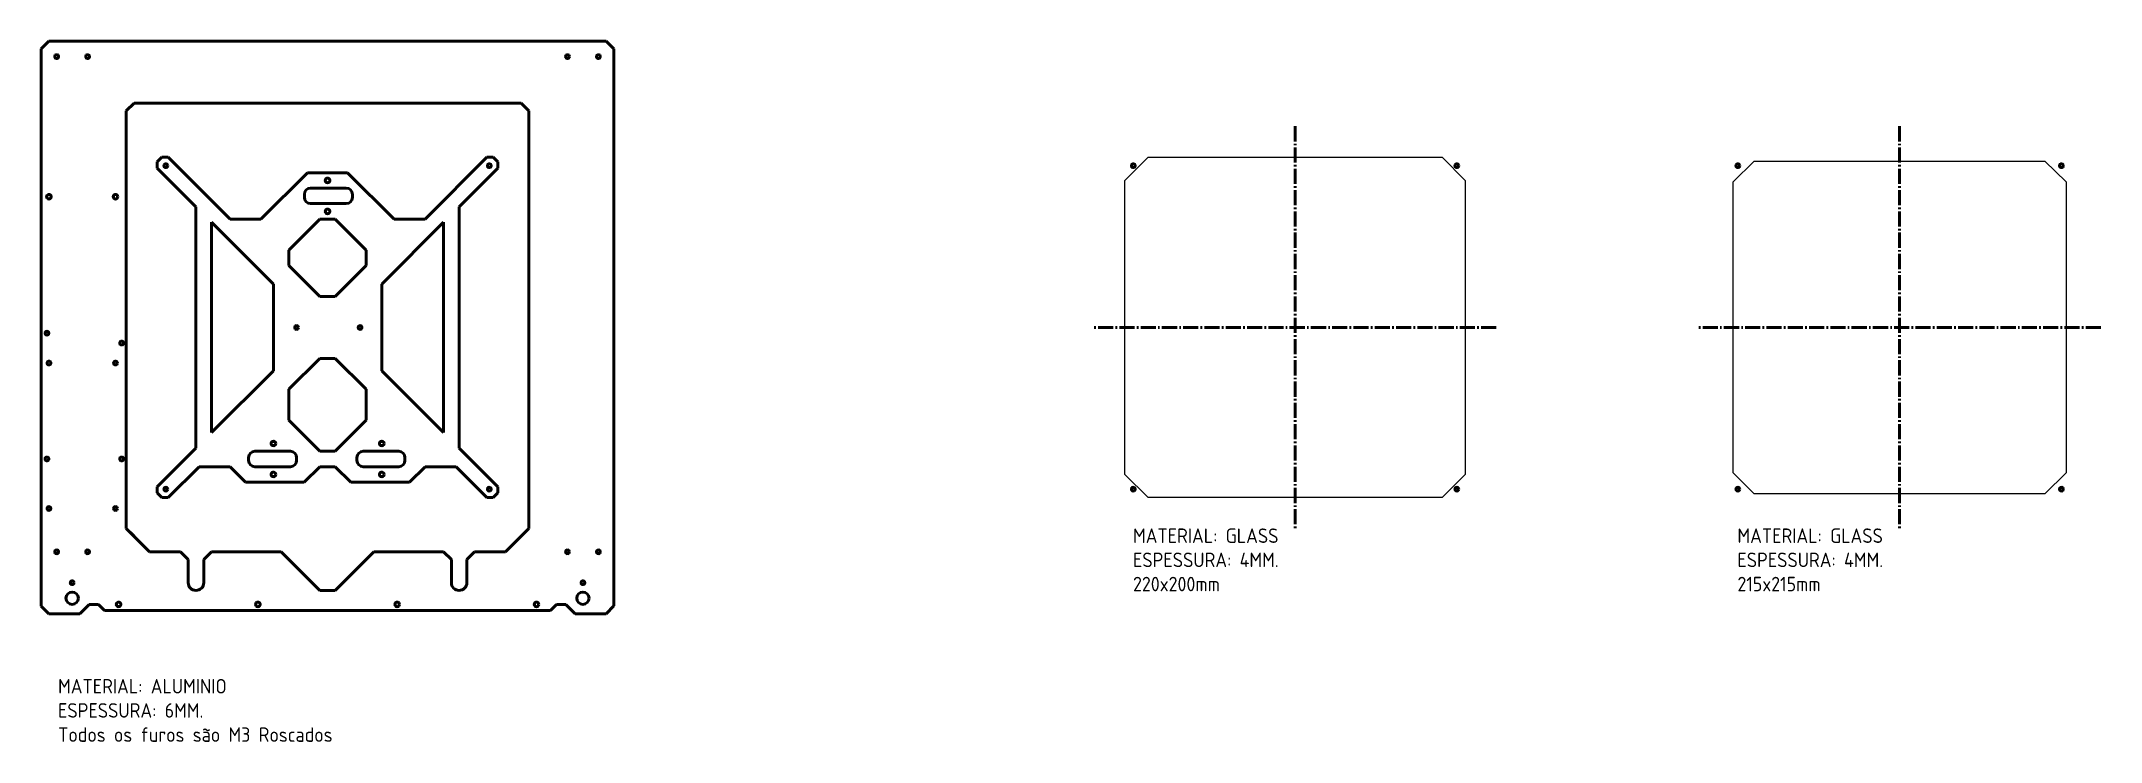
# Model space of a CAD drawing. Header units: millimetres. Extents: x -5 to 1326, y -83 to 370.
import ezdxf

# ---------------------------------------------------------------- set-up
doc = ezdxf.new("R2010")
doc.units = ezdxf.units.MM
doc.linetypes.add('AM_DIN_G_W050', pattern=[13.75, 9.75, -1.5, 1, -1.5])
doc.layers.add('AM_0', color=4, linetype='Continuous', lineweight=50)
doc.layers.add('AM_4', color=1, linetype='Continuous', lineweight=25)
doc.styles.get("Standard").update_dxf_attribs({"font": 'ISOCP.SHX'})

msp = doc.modelspace()

# ---------------------------------------------------------------- linework, layer by layer
at = {"layer": 'AM_0'}
for p, q in [((-5, 365), (0, 370)), ((-5, 4.8), (-5, 365)), ((0, 370), (360, 370)), ((360, 370), (365, 365)), ((365, 365), (365, 5)), ((50, 325), (55, 330)), ((50, 55), (50, 325)), ((55, 330), (305, 330)), ((305, 330), (310, 325)), ((310, 325), (310, 55)), ((73, 295), (70, 292)), ((77, 295), (73, 295)), ((117, 255), (77, 295)), ((283, 295), (243, 255)), ((287, 295), (283, 295)), ((290, 292), (287, 295)), ((70, 292), (70, 288)), ((70, 288), (95, 263)), ((167, 285), (137, 255)), ((193, 285), (167, 285)), ((223, 255), (193, 285)), ((265, 263), (290, 288)), ((290, 288), (290, 292)), ((165.1, 269), (165.1, 271)), ((169.1, 275), (192.1, 275)), ((196.1, 271), (196.1, 269)), ((95, 263), (95, 107)), ((105, 253), (145, 213)), ((105, 117), (105, 253)), ((137, 255), (117, 255)), ((155, 235), (175, 255)), ((192.1, 265), (169.1, 265)), ((175, 255), (185, 255)), ((185, 255), (205, 235)), ((215, 213), (255, 253)), ((243, 255), (223, 255)), ((255, 253), (255, 117)), ((265, 107), (265, 263)), ((155, 225), (155, 235)), ((205, 235), (205, 225)), ((145, 213), (145, 157)), ((175, 205), (155, 225)), ((205, 225), (185, 205)), ((215, 157), (215, 213)), ((185, 205), (175, 205)), ((155, 145), (175, 165)), ((175, 165), (185, 165)), ((185, 165), (205, 145)), ((145, 157), (105, 117)), ((255, 117), (215, 157)), ((155, 125), (155, 145)), ((205, 145), (205, 125)), ((175, 105), (155, 125)), ((205, 125), (185, 105)), ((95, 107), (70, 82)), ((290, 82), (265, 107)), ((77, 75), (97, 95)), ((97, 95), (117, 95)), ((117, 95), (127, 85)), ((129, 99), (129, 101)), ((133, 105), (156, 105)), ((156, 95), (133, 95)), ((160, 101), (160, 99)), ((165, 85), (175, 95)), ((185, 105), (175, 105)), ((175, 95), (185, 95)), ((185, 95), (195, 85)), ((199, 99), (199, 101)), ((203, 105), (226, 105)), ((226, 95), (203, 95)), ((230, 101), (230, 99)), ((233, 85), (243, 95)), ((243, 95), (263, 95)), ((263, 95), (283, 75)), ((70, 82), (70, 78)), ((127, 85), (165, 85)), ((195, 85), (233, 85)), ((290, 78), (290, 82)), ((70, 78), (73, 75)), ((73, 75), (77, 75)), ((283, 75), (287, 75)), ((287, 75), (290, 78)), ((55, 50), (50, 55)), ((50, 55), (65, 40)), ((310, 55), (295, 40)), ((65, 40), (85, 40)), ((90, 35), (85, 40)), ((105, 40), (100, 35)), ((150, 40), (105, 40)), ((175, 15), (150, 40)), ((210, 40), (185, 15)), ((255, 40), (210, 40)), ((260, 35), (255, 40)), ((275, 40), (270, 35)), ((295, 40), (275, 40)), ((90, 20), (90, 35)), ((100, 35), (100, 20)), ((260, 20), (260, 35)), ((270, 35), (270, 20)), ((185, 15), (175, 15)), ((0, 0), (-5, 4.8)), ((20, 0), (0, 0)), ((26, 6), (20, 0)), ((32, 6), (26, 6)), ((36, 2), (32, 6)), ((324, 2), (36, 2)), ((328, 6), (324, 2)), ((334, 6), (328, 6)), ((340, 0), (334, 6)), ((360, 0), (340, 0)), ((365, 5), (360, 0))]:
    msp.add_line(p, q, dxfattribs=at)
at = {"layer": 'AM_0', "linetype": 'AM_DIN_G_W050'}
for p, q in [((805.1, 315), (805.1, 55)), ((1195.7, 315), (1195.7, 55)), ((935.1, 185), (675.1, 185)), ((1325.7, 185), (1065.7, 185))]:
    msp.add_line(p, q, dxfattribs=at)
at = {"layer": 'AM_0'}
for centre, radius in [((5, 360), 1.23), ((25, 360), 1.23), ((335, 360), 1.23), ((355, 360), 1.23), ((75.5, 289.5), 1.23), ((180, 280), 1.5), ((284.5, 289.5), 1.23), ((700.6, 289.5), 1.23), ((909.6, 289.5), 1.23), ((1091.2, 289.5), 1.23), ((1300.2, 289.5), 1.23), ((0, 269.5), 1.5), ((43, 269.5), 1.5), ((180, 260), 1.5), ((-1.3, 181.3), 1.23), ((47, 174.9), 1.23), ((160, 185), 1.23), ((201, 185), 1.23), ((0, 162), 1.23), ((43, 162), 1.23), ((145, 110), 1.5), ((215, 110), 1.5), ((-1.3, 100), 1.23), ((47, 100), 1.23), ((75.5, 80.5), 1.23), ((145, 90), 1.5), ((215, 90), 1.5), ((284.5, 80.5), 1.23), ((700.6, 80.5), 1.23), ((909.6, 80.5), 1.23), ((1091.2, 80.5), 1.23), ((1300.2, 80.5), 1.23), ((0, 68), 1.23), ((43, 68), 1.23), ((5, 40), 1.23), ((25, 40), 1.23), ((335, 40), 1.23), ((355, 40), 1.23), ((15, 10), 4), ((15, 20), 1.23), ((345, 10), 4), ((345, 20), 1.23), ((45, 6), 1.5), ((135, 6), 1.5), ((225, 6), 1.5), ((315, 6), 1.5)]:
    msp.add_circle(centre, radius, dxfattribs=at)
for centre, radius, start, end in [((169.1, 271), 4, 90, 180), ((169.1, 269), 4, 180, 270), ((192.1, 271), 4, 0, 90), ((192.1, 269), 4, 270, 0), ((133, 101), 4, 90, 180), ((133, 99), 4, 180, 270), ((156, 101), 4, 0, 90), ((156, 99), 4, 270, 0), ((203, 101), 4, 90, 180), ((203, 99), 4, 180, 270), ((226, 101), 4, 0, 90), ((226, 99), 4, 270, 0), ((95, 20), 5, 180, 0), ((265, 20), 5, 180, 0)]:
    msp.add_arc(centre, radius, start, end, dxfattribs=at)
at = {"layer": 'AM_4'}
msp.add_lwpolyline([(695.1, 280), (710.1, 295), (900.1, 295), (915.1, 280), (915.1, 90), (900.1, 75), (710.1, 75), (695.1, 90), (695.1, 280)], dxfattribs=at)
msp.add_lwpolyline([(1088.2, 279), (1101.7, 292.5), (1289.6, 292.5), (1303.2, 279), (1303.2, 91), (1289.6, 77.5), (1101.7, 77.5), (1088.2, 91)], close=True, dxfattribs=at)

# ---------------------------------------------------------------- texts
at = {"color": 4, "insert": (5.9, -42.2), "char_height": 9.375, "width": 282.14, "attachment_point": 1}
msp.add_mtext('{MATERIAL: ALUMINIO\\PESPESSURA: 6MM.\\PTodos os furos são M3 Roscados}', dxfattribs=at)
at = {"layer": 'AM_4', "char_height": 9.375, "width": 160.302, "attachment_point": 1}
for s, insert in [('MATERIAL: GLASS\\PESPESSURA: 4MM.\\P220x200mm\\P', (700.4, 55.1)), ('MATERIAL: GLASS\\PESPESSURA: 4MM.\\P215x215mm\\P', (1090.9, 55.1))]:
    msp.add_mtext(s, dxfattribs=dict(at, insert=insert))

doc.saveas('drawing.dxf')
